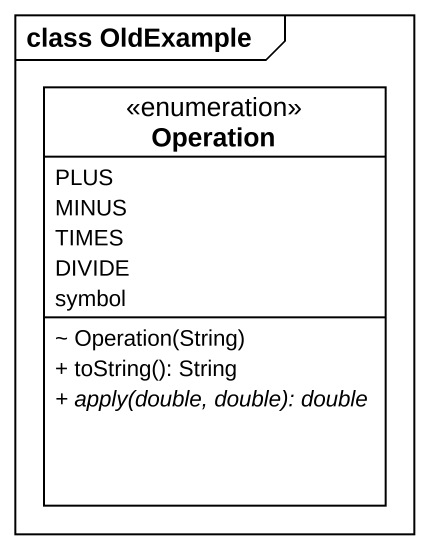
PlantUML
@startuml
mainframe class OldExample
hide circle
hide empty members
skinparam classAttributeIconSize 0
enum Operation {
  PLUS
  MINUS
  TIMES
  DIVIDE
  symbol
  ~ Operation(String)
  + toString(): String
  {abstract} + apply(double, double): double
}
@enduml
